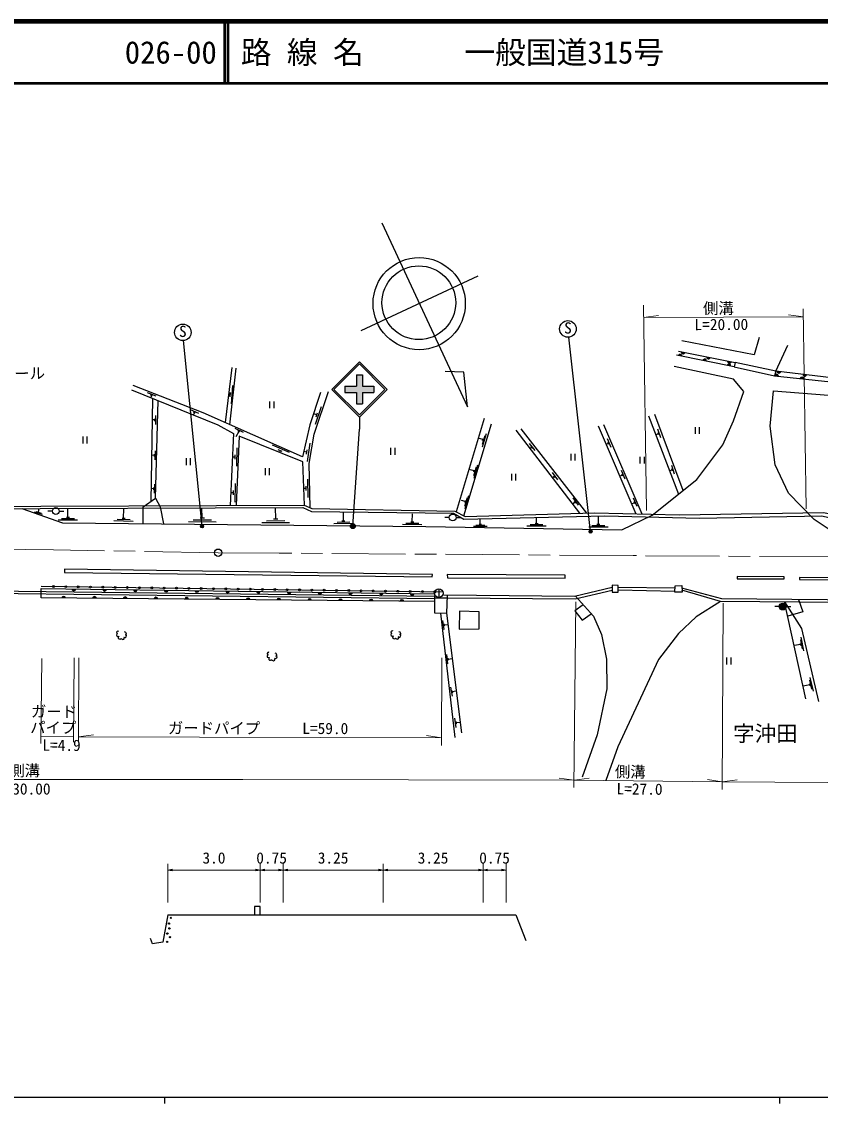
# Model space of a CAD drawing. Units: millimetres at full size, sheet at 1:1000, with parts at other scales. Extents: x 40000 to 680000, y 20000 to 380000.
# Drawn here: x 144750 to 274625, y 204000 to 380000 of the extents above; entities that cross this region are included whole.
import ezdxf
from ezdxf.enums import TextEntityAlignment as Align

# ---------------------------------------------------------------- set-up
doc = ezdxf.new("R2010")
doc.units = ezdxf.units.MM
doc.header["$LTSCALE"] = 1000
doc.linetypes.add('CHAIN', pattern=[18.5, 12, -1.5, 3.5, -1.5])
for name, color, linetype, lineweight in [('M-BGD', 7, 'Continuous', 25), ('M-BGD-EXST', 7, 'Continuous', 25), ('M-BMK', 2, 'CHAIN', 13), ('M-BMK-SRVR', 3, 'Continuous', 25), ('M-STR-HTXT', 7, 'Continuous', 13), ('M-STR-STRC', 7, 'Continuous', 25), ('M-TTL', 2, 'Continuous', 140), ('M-TTL-BAND', 7, 'Continuous', 25), ('M-TTL-LINE', 7, 'Continuous', 50)]:
    doc.layers.add(name, color=color, linetype=linetype, lineweight=lineweight)
doc.layers.add('M-BMK-HTXT', color=7, linetype='Continuous')
doc.layers.add('M-TTL-TXT', color=7, linetype='Continuous')
doc.styles.add('ＭＳ ゴシック', font='')
doc.styles.get('ＭＳ ゴシック').set_extended_font_data('MS Gothic')

# ---------------------------------------------------------------- blocks, each defined once
blk = doc.blocks.new('open_arrow')
at = {"color": 0, "linetype": 'Continuous', "lineweight": -2}
blk.add_lwpolyline([(7.5, 1.25), (0, 0), (7.5, -1.25)], dxfattribs=at)

msp = doc.modelspace()

# ---------------------------------------------------------------- hatches: boundary and pattern name
at = {"layer": 'M-BGD'}
for points in [[(251543, 325658), (252157, 325537, 0.84072)], [(251994, 326289), (252608, 326167, -0.84072)], [(256124, 324752), (255510, 324873, -0.84072)], [(256111, 325465), (256725, 325342, -0.84072)], [(260080, 323969), (259466, 324090, -0.84072)], [(259536, 324779), (260150, 324657, -0.84072)], [(267792, 322320), (267170, 322388, -0.84072)], [(267571, 323128), (268192, 323053, -0.84072)], [(271956, 321860), (271334, 321928, -0.84072)], [(271762, 322619), (272383, 322543, -0.84072)], [(153557, 287677), (152931, 287685, 0.84072)], [(158557, 287610), (157931, 287618, 0.84072)], [(163556, 287544), (162931, 287552, 0.84072)], [(168556, 287477), (167930, 287485, 0.84072)], [(173555, 287410), (172930, 287419, 0.84072)], [(178555, 287344), (177929, 287352, 0.84072)], [(183555, 287277), (182929, 287285, 0.84072)], [(188554, 287211), (187928, 287219, 0.84072)], [(193554, 287144), (192928, 287152, 0.84072)], [(198553, 287077), (197928, 287086, 0.84072)], [(203553, 287011), (202927, 287019, 0.84072)], [(208552, 286944), (207927, 286952, 0.84072)], [(151272, 286234), (151897, 286228, 0.84072)], [(156271, 286185), (156897, 286179, 0.84072)], [(161271, 286136), (161897, 286129, 0.84072)], [(166271, 286086), (166897, 286080, 0.84072)], [(171271, 286037), (171896, 286030, 0.84072)], [(176270, 285987), (176896, 285981, 0.84072)], [(181270, 285938), (181896, 285932, 0.84072)], [(186270, 285888), (186896, 285882, 0.84072)], [(191270, 285839), (191895, 285833, 0.84072)], [(196269, 285790), (196895, 285783, 0.84072)], [(201269, 285740), (201895, 285734, 0.84072)], [(206269, 285691), (206895, 285685, 0.84072)], [(269054, 284822, -1), (267954, 284822, -1)]]:
    msp.add_hatch(color=256, dxfattribs=at).paths.add_polyline_path(points)
at = {"layer": 'M-BGD-EXST'}
for points in [[(174305, 298005, -1), (173866, 297766, -0.41421), (173966, 298105, -0.41421)], [(237477, 297146, -1), (237038, 296907, -0.41421), (237138, 297246, -0.41421)]]:
    msp.add_hatch(color=256, dxfattribs=at).paths.add_polyline_path(points)
at = {"layer": 'M-STR-STRC'}
for points in [[(197318, 320669), (199178, 320669), (199179, 322529), (200179, 322528), (200178, 320669), (202038, 320669), (202038, 319669), (200178, 319669), (200177, 317808), (199177, 317809), (199178, 319669), (197318, 319669)], [(198267, 297709, -0.41421), (198390, 298261, -0.41421), (198942, 298138, -1)]]:
    msp.add_hatch(color=256, dxfattribs=at).paths.add_polyline_path(points)

# ---------------------------------------------------------------- linework, layer by layer
at = {"layer": 'M-BGD'}
for p, q in [((267404, 323149), (269333, 327363)), ((260621, 323862), (267170, 322388)), ((267404, 323149), (260749, 324537)), ((178916, 323701), (177820, 314761)), ((178628, 314404), (179651, 323645)), ((178850, 317807), (179114, 320795)), ((166640, 319080), (165236, 319608)), ((166049, 319142), (165721, 319265)), ((165885, 319204), (165753, 318827)), ((166043, 318710), (165761, 301942)), ((178683, 319327), (178378, 319314)), ((178652, 318979), (178714, 319676)), ((166517, 302474), (166923, 318353)), ((173583, 316268), (172189, 316820)), ((185063, 318210), (185063, 317092)), ((185730, 318210), (185730, 317092)), ((192554, 314521), (193489, 317371)), ((166423, 315190), (165983, 315188)), ((166424, 315015), (166422, 315365)), ((166577, 314441), (166569, 315941)), ((172994, 316340), (172668, 316469)), ((172831, 316405), (172680, 316016)), ((192736, 316040), (192202, 316215)), ((192627, 315707), (192845, 316372)), ((219972, 315423), (215409, 300261)), ((246680, 315846), (251546, 303112)), ((252323, 303738), (247707, 316089)), ((180810, 313164), (179443, 313782)), ((180065, 313336), (179601, 312469)), ((180224, 313264), (179905, 313408)), ((216666, 299604), (221167, 314574)), ((225093, 313509), (235459, 300014)), ((236666, 300048), (225973, 313746)), ((238507, 314240), (244604, 299918)), ((245665, 299891), (239431, 314408)), ((248705, 312283), (248182, 313689)), ((254251, 314040), (254251, 312922)), ((254917, 314040), (254917, 312922)), ((154677, 312478), (154677, 311360)), ((155344, 312478), (155344, 311360)), ((219740, 311995), (219008, 312221)), ((219662, 311234), (220105, 312667)), ((219688, 311828), (219791, 312162)), ((219694, 310831), (220359, 312981)), ((240586, 310730), (240009, 312115)), ((240227, 311203), (240092, 311526)), ((248303, 312934), (247856, 312769)), ((248364, 312770), (248242, 313098)), ((166472, 308680), (166502, 310180)), ((179745, 307660), (179770, 310660)), ((188292, 309878), (185546, 311086)), ((187118, 310066), (186477, 310348)), ((186798, 310207), (186665, 309905)), ((191148, 309974), (190603, 310059)), ((191094, 309629), (191202, 310320)), ((191213, 308446), (191675, 311410)), ((204746, 310646), (204746, 309528)), ((205413, 310646), (205413, 309528)), ((228273, 310228), (227321, 311387)), ((227681, 310712), (227411, 310491)), ((227792, 310577), (227570, 310848)), ((240159, 311365), (239794, 311215)), ((166337, 309433), (165887, 309442)), ((166334, 309258), (166341, 309608)), ((171508, 308969), (171508, 307851)), ((172174, 308969), (172174, 307851)), ((179458, 309163), (179030, 309125)), ((179455, 308813), (179460, 309512)), ((234041, 309705), (234041, 308587)), ((234708, 309705), (234708, 308587)), ((245294, 309205), (245294, 308088)), ((245961, 309205), (245961, 308088)), ((184342, 307333), (184342, 306215)), ((185009, 307333), (185009, 306215)), ((218337, 306895), (217480, 307142)), ((218275, 306133), (218687, 307575)), ((218289, 306727), (218385, 307063)), ((218316, 305731), (218935, 307894)), ((224406, 306445), (224406, 305327)), ((225073, 306445), (225073, 305327)), ((231957, 305452), (231072, 306663)), ((242863, 305576), (242293, 306963)), ((242506, 306050), (242373, 306374)), ((250539, 307048), (250088, 306927)), ((250905, 306376), (250460, 307809)), ((250591, 306881), (250487, 307215)), ((166370, 303258), (166407, 304757)), ((179464, 301839), (179534, 304838)), ((191358, 302559), (191312, 305559)), ((231393, 305969), (231063, 305738)), ((231496, 305828), (231290, 306110)), ((242439, 306212), (242000, 306035)), ((166239, 304011), (165796, 304022)), ((166234, 303836), (166243, 304186)), ((179199, 303346), (178761, 303356)), ((179191, 302996), (179207, 303696)), ((191035, 304054), (190647, 304048)), ((191040, 303704), (191029, 304404)), ((216868, 300752), (217492, 302913)), ((216892, 301916), (216262, 302097)), ((216828, 301153), (217244, 302595)), ((216843, 301748), (216940, 302084)), ((234742, 301817), (234318, 301499)), ((235313, 301308), (234412, 302507)), ((234847, 301677), (234637, 301957)), ((244403, 301720), (243924, 301515)), ((244835, 301089), (244247, 302469)), ((244472, 301559), (244335, 301881)), ((146794, 300257), (148087, 299870)), ((147035, 300279), (147897, 300020)), ((147392, 300266), (147593, 300206)), ((147492, 300236), (147621, 300791)), ((149760, 300374), (149010, 300374)), ((150860, 300374), (151610, 300374)), ((152033, 299367), (152523, 299370)), ((152278, 299369), (152271, 300810)), ((161085, 299214), (161575, 299201)), ((161330, 299207), (161357, 300708)), ((173773, 299254), (174473, 299246)), ((174123, 299250), (174063, 300895)), ((186066, 299114), (186052, 300942)), ((197082, 298796), (197071, 300220)), ((208275, 298617), (208332, 299901)), ((214290, 299336), (213540, 299336)), ((215390, 299336), (216140, 299336)), ((228472, 298372), (228480, 299313)), ((238533, 298248), (238527, 299557)), ((150705, 298941), (153855, 298956)), ((151229, 299153), (153329, 299164)), ((159745, 298828), (162893, 298746)), ((160275, 299025), (162374, 298970)), ((171866, 298677), (176366, 298623)), ((172620, 298968), (175619, 298932)), ((183822, 298494), (188321, 298534)), ((184569, 298801), (187569, 298827)), ((185716, 299111), (186416, 299117)), ((195514, 298353), (198663, 298399)), ((196036, 298571), (198135, 298601)), ((196837, 298792), (197327, 298800)), ((206695, 298219), (209844, 298176)), ((207222, 298422), (209322, 298393)), ((208030, 298621), (208520, 298614)), ((218202, 297921), (220452, 297921)), ((218577, 298071), (220077, 298071)), ((219152, 298221), (219502, 298221)), ((219327, 298221), (219324, 299091)), ((226894, 297961), (230044, 297944)), ((227421, 298168), (229521, 298157)), ((228227, 298374), (228717, 298371)), ((236958, 297828), (240108, 297828)), ((237483, 298038), (239583, 298038)), ((238288, 298248), (238778, 298248)), ((147932, 287752), (212005, 286898)), ((147937, 288124), (213329, 287217)), ((212581, 287700), (212581, 286300)), ((241770, 288000), (251010, 287896)), ((250989, 287303), (241770, 287496)), ((213973, 286177), (211901, 286200)), ((272288, 269839), (268808, 285576)), ((212857, 283767), (215206, 263501)), ((267954, 284822), (267204, 284822)), ((269054, 284822), (269804, 284822)), ((213180, 282567), (213374, 281079)), ((213403, 282016), (213449, 281669)), ((213426, 281842), (214070, 281927)), ((271428, 278676), (270379, 278473)), ((271459, 278503), (271397, 278848)), ((271709, 277964), (271442, 279440)), ((271924, 277622), (271522, 279836)), ((213854, 277016), (214014, 275525)), ((214065, 276461), (214102, 276113)), ((214083, 276287), (214768, 276360)), ((259386, 276518), (259386, 275400)), ((260052, 276518), (260052, 275400)), ((273254, 271413), (272920, 272876)), ((273484, 271081), (272983, 273275)), ((214469, 271701), (214752, 270228)), ((214724, 271164), (214790, 270821)), ((214757, 270993), (215426, 271121)), ((272941, 272111), (271840, 271863)), ((272980, 271941), (272902, 272282)), ((215144, 266666), (215353, 265181)), ((215373, 266117), (215422, 265771)), ((215397, 265944), (216064, 266038)), ((183521, 234690), (183521, 236021)), ((223521, 234690), (225084, 234690)), ((225084, 234690), (226722, 230509))]:
    msp.add_line(p, q, dxfattribs=at)
for points in [[(264695, 328619), (263875, 325798), (252079, 328073)], [(251548, 326379), (260749, 324537), (260621, 323862), (251219, 325722)], [(144762, 300780), (151410, 298446), (210484, 297861), (242362, 297313), (247301, 299690), (254541, 305526), (258747, 311132), (260510, 315067), (262204, 319806), (260510, 321814), (250836, 323898)], [(276421, 322052), (267404, 323149), (267170, 322388), (276303, 321379)], [(193323, 319643), (191604, 314387), (190403, 309193), (174265, 316335), (162890, 320812)], [(162622, 320098), (176642, 314409), (179209, 312965), (178665, 301301)], [(191658, 300906), (191501, 308102), (192330, 312869), (194650, 319810)], [(457354, 303229), (454745, 299873), (451285, 297515), (445789, 295638), (340199, 295895), (276871, 296841), (273629, 298980), (269424, 303274), (267287, 307916), (266483, 314191), (267008, 319948), (275944, 319207)], [(76475, 300513), (190484, 300959), (191880, 300275), (214976, 300030), (216651, 299026), (239593, 299583), (254993, 299234), (274855, 299592), (277342, 298997), (289716, 299579), (290879, 299074), (310351, 299478), (307151, 317704)], [(190767, 301305), (190458, 308385), (180097, 312537), (179622, 301305)], [(76478, 300908), (190673, 301347), (191911, 300793), (215203, 300369), (216884, 299489), (237902, 300083), (251697, 299743), (275127, 300139), (277613, 299666), (289849, 300121), (291021, 299556), (309499, 300132)], [(164490, 298317), (164522, 301071), (166517, 302474), (167266, 301058), (167817, 298284)], [(211899, 286069), (139634, 286976), (76397, 287710)], [(211904, 286465), (139658, 287320), (76400, 288157)], [(211894, 285635), (147911, 286268), (147932, 287752)], [(240774, 287951), (234636, 286486), (213413, 286666)], [(240774, 287468), (234765, 286033), (213973, 286177)], [(315640, 285567), (258578, 286092), (252117, 287826)], [(315750, 285191), (258384, 285662), (252124, 287476)], [(211904, 286465), (211874, 283800), (213841, 283735)], [(213938, 286661), (213841, 283747), (216283, 264294)], [(236069, 285123), (234704, 284115), (235872, 282639), (237372, 283656)], [(234820, 286530), (237727, 283255), (239033, 280290), (239862, 276280), (239914, 271423), (238360, 263971), (235902, 257092)], [(258384, 285662), (254454, 283144), (251585, 280468), (248332, 276232), (241681, 261992), (239745, 256531)], [(268808, 285576), (271555, 281273), (274330, 269406)], [(271086, 285977), (271789, 283987), (269324, 283243)], [(160541, 280777), (160413, 280822), (160301, 280777), (160194, 280643), (160214, 280513), (160297, 280454), (160357, 280443), (160251, 280382), (160187, 280193), (160219, 280056), (160400, 279987), (160547, 280006), (160471, 279809), (160468, 279643), (160591, 279567), (160773, 279529), (160899, 279585), (160931, 279646), (160984, 279563), (161216, 279461), (161389, 279529), (161488, 279689), (161446, 279800), (161376, 279852), (161569, 279804), (161761, 279917), (161814, 280116), (161742, 280193), (161614, 280224), (161772, 280269), (161794, 280357), (161752, 280528), (161670, 280618), (161498, 280695)], [(205151, 280828), (205023, 280873), (204911, 280828), (204805, 280695), (204825, 280564), (204908, 280506), (204967, 280494), (204862, 280433), (204797, 280244), (204830, 280107), (205011, 280038), (205158, 280057), (205081, 279860), (205078, 279694), (205202, 279618), (205384, 279580), (205509, 279636), (205542, 279697), (205594, 279615), (205826, 279512), (206000, 279580), (206099, 279740), (206057, 279851), (205986, 279903), (206180, 279855), (206371, 279968), (206424, 280167), (206353, 280244), (206225, 280276), (206382, 280320), (206404, 280408), (206363, 280579), (206281, 280669), (206109, 280746)], [(185003, 277338), (184875, 277384), (184763, 277338), (184657, 277205), (184677, 277075), (184760, 277016), (184820, 277004), (184714, 276944), (184650, 276754), (184682, 276618), (184863, 276548), (185010, 276567), (184933, 276371), (184930, 276204), (185054, 276128), (185236, 276090), (185361, 276146), (185394, 276207), (185447, 276125), (185679, 276022), (185852, 276090), (185951, 276250), (185909, 276361), (185839, 276414), (186032, 276366), (186223, 276478), (186276, 276677), (186205, 276754), (186077, 276786), (186234, 276830), (186256, 276919), (186215, 277089), (186133, 277179), (185961, 277256)], [(183521, 236021), (182608, 236021), (182608, 234690)], [(168521, 234690), (167698, 230224), (166018, 229939), (165705, 230808)], [(168521, 234690), (183521, 234690), (187271, 234690), (203521, 234690), (219771, 234690), (223521, 234690)]]:
    msp.add_lwpolyline(points, dxfattribs=at)
for points in [[(151692, 290929), (151742, 290361), (211506, 289679), (211561, 290058)], [(213959, 290025), (213970, 289487), (233143, 289465), (233132, 289924)], [(261094, 289743), (261094, 289364), (268757, 289324), (268757, 289665)], [(271261, 289582), (271229, 289226), (296545, 289015), (296545, 289354)], [(240774, 288287), (240774, 287165), (241770, 287186), (241770, 288266)], [(252108, 288233), (252131, 287165), (250984, 287165), (251021, 288219)], [(215931, 284091), (215882, 281150), (219171, 281199), (219147, 283992)]]:
    msp.add_lwpolyline(points, close=True, dxfattribs=at)
for centre, radius in [((150310, 300374), 550), ((214840, 299336), 550), ((149937, 288096), 150), ((151937, 288068), 150), ((153937, 288041), 150), ((155936, 288013), 150), ((157936, 287985), 150), ((159936, 287957), 150), ((161936, 287930), 150), ((163936, 287902), 150), ((165935, 287874), 150), ((167935, 287847), 150), ((169935, 287819), 150), ((171935, 287791), 150), ((173935, 287763), 150), ((175934, 287736), 150), ((177934, 287708), 150), ((179934, 287680), 150), ((181934, 287652), 150), ((183934, 287625), 150), ((185933, 287597), 150), ((187933, 287569), 150), ((189933, 287542), 150), ((191933, 287514), 150), ((193933, 287486), 150), ((195932, 287458), 150), ((197932, 287431), 150), ((199932, 287403), 150), ((201932, 287375), 150), ((203932, 287348), 150), ((205932, 287320), 150), ((207931, 287292), 150), ((209931, 287264), 150), ((211931, 287237), 150), ((212581, 287000), 700), ((268504, 284822), 550), ((169005, 234178), 100), ((168696, 233249), 100), ((168776, 232465), 100), ((168452, 231622), 100), ((168889, 231045), 100), ((168417, 230269), 100)]:
    msp.add_circle(centre, radius, dxfattribs=at)
for centre, start, end in [((251839, 325544), 358.69803, 158.91576), ((252312, 326282), 178.56926, 338.787), ((255807, 324759), 358.69803, 158.91576), ((256429, 325457), 178.56926, 338.787), ((259763, 323976), 358.69803, 158.91576), ((259854, 324772), 178.56926, 338.787), ((267475, 322300), 3.58682, 163.80455), ((267888, 323145), 182.95554, 343.17327), ((271639, 321840), 3.58682, 163.80455), ((272079, 322635), 182.95554, 343.17327), ((153245, 287735), 189.12791, 349.34564), ((158245, 287669), 189.12791, 349.34564), ((163244, 287602), 189.12791, 349.34564), ((168244, 287536), 189.12791, 349.34564), ((173243, 287469), 189.12791, 349.34564), ((178243, 287402), 189.12791, 349.34564), ((183242, 287336), 189.12791, 349.34564), ((188242, 287269), 189.12791, 349.34564), ((193242, 287203), 189.12791, 349.34564), ((198241, 287136), 189.12791, 349.34564), ((203241, 287069), 189.12791, 349.34564), ((208240, 287003), 189.12791, 349.34564), ((151584, 286177), 9.3248, 169.54253), ((156584, 286127), 9.3248, 169.54253), ((161583, 286078), 9.3248, 169.54253), ((166583, 286028), 9.3248, 169.54253), ((171583, 285979), 9.3248, 169.54253), ((176583, 285930), 9.3248, 169.54253), ((181582, 285880), 9.3248, 169.54253), ((186582, 285831), 9.3248, 169.54253), ((191582, 285781), 9.3248, 169.54253), ((196582, 285732), 9.3248, 169.54253), ((201581, 285682), 9.3248, 169.54253), ((206581, 285633), 9.3248, 169.54253)]:
    msp.add_arc(centre, 318, start, end, dxfattribs=at)
at = {"layer": 'M-BGD-EXST'}
for p, q in [((174085, 297885), (171089, 328103)), ((237257, 297027), (233727, 328662))]:
    msp.add_line(p, q, dxfattribs=at)
for centre, radius in [((233577, 330004), 1350), ((170956, 329447), 1350), ((174085, 297885), 250), ((237257, 297027), 250)]:
    msp.add_circle(centre, radius, dxfattribs=at)
at = {"layer": 'M-BMK'}
msp.add_lwpolyline([(470502, 291420), (445348, 291746), (426541, 291759), (384727, 292083), (376767, 292170), (345227, 292452), (313830, 292633), (286660, 292834), (276704, 292921), (244193, 293117), (186615, 293527), (176714, 293592), (149908, 294052), (118967, 294366), (95029, 294661), (76441, 294846)], dxfattribs=at)
at = {"layer": 'M-BMK-SRVR'}
for p, q in [((203300, 347282), (217270, 317353)), ((218948, 338584), (199919, 329702)), ((216635, 322984), (213635, 323070)), ((217270, 317353), (216635, 322984))]:
    msp.add_line(p, q, dxfattribs=at)
for centre, radius in [((209395, 334125), 7500), ((209336, 334272), 6000), ((176714, 293592), 600)]:
    msp.add_circle(centre, radius, dxfattribs=at)
at = {"layer": 'M-STR-HTXT'}
for p, q in [((246337, 300485), (245866, 333843)), ((272327, 300733), (271851, 333248)), ((245894, 331859), (248324, 332211)), ((271869, 331969), (245894, 331859)), ((271869, 331969), (269437, 332300)), ((234558, 255375), (234889, 285598)), ((258824, 285366), (258673, 255061)), ((147892, 262556), (148048, 276378)), ((153280, 276479), (153166, 262743)), ((153994, 262724), (154066, 276472)), ((213068, 276495), (213031, 262211)), ((147905, 263689), (153173, 263645)), ((153999, 263641), (156431, 263976)), ((153999, 263641), (213035, 263489)), ((213035, 263489), (210604, 263837)), ((234572, 256589), (232141, 256936)), ((234572, 256589), (237006, 256904)), ((234572, 256589), (258679, 256318)), ((258679, 256318), (256252, 256687)), ((258679, 256318), (261113, 256643)), ((168521, 236690), (168521, 242963)), ((183521, 236690), (183521, 242963)), ((187271, 236690), (187271, 242963)), ((203521, 236690), (203521, 242963)), ((219771, 236690), (219771, 242963)), ((223521, 236690), (223521, 242963)), ((168521, 241963), (183521, 241963)), ((183521, 241963), (187271, 241963)), ((187271, 241963), (203521, 241963)), ((203521, 241963), (219771, 241963)), ((219771, 241963), (223521, 241963))]:
    msp.add_line(p, q, dxfattribs=at)
for points in [[(76152, 256758), (142580, 256678), (180695, 256696), (234572, 256589)], [(258679, 256318), (301447, 256019), (344711, 255593), (354469, 255517), (389211, 255227), (406399, 255073)]]:
    msp.add_lwpolyline(points, dxfattribs=at)
at = {"layer": 'M-STR-STRC'}
for p, q in [((195177, 320169), (199677, 324669)), ((195531, 320169), (199677, 324315)), ((204178, 320169), (199677, 324669)), ((203824, 320169), (199677, 324315)), ((199179, 322529), (199178, 320669)), ((199179, 322529), (200179, 322528)), ((200179, 322528), (200178, 320669)), ((197318, 320669), (197318, 319669)), ((197318, 320669), (199178, 320669)), ((200178, 320669), (202038, 320669)), ((202038, 320669), (202038, 319669)), ((195177, 320169), (199677, 315668)), ((195531, 320169), (199677, 316022)), ((197318, 319669), (199178, 319669)), ((199178, 319669), (199177, 317809)), ((199677, 316022), (203824, 320169)), ((199678, 315669), (204178, 320169)), ((200178, 319669), (200177, 317808)), ((200178, 319669), (202038, 319669)), ((199177, 317809), (200177, 317808)), ((199678, 315669), (199678, 313669)), ((198604, 297924), (199678, 313669))]:
    msp.add_line(p, q, dxfattribs=at)
msp.add_circle((198604, 297924), 400, dxfattribs=at)
at = {"layer": 'M-TTL'}
msp.add_line((680000, 380000), (40000, 380000), dxfattribs=at)
at = {"layer": 'M-TTL-BAND'}
for p, q in [((40000, 205000), (579000, 205000)), ((168000, 205000), (168000, 204000)), ((268000, 205000), (268000, 204000))]:
    msp.add_line(p, q, dxfattribs=at)
at = {"layer": 'M-TTL-LINE'}
for p, q in [((177750, 380000), (177750, 370000)), ((178250, 380000), (178250, 370000)), ((40000, 370000), (680000, 370000))]:
    msp.add_line(p, q, dxfattribs=at)

# ---------------------------------------------------------------- block references
at = {"layer": 'M-STR-HTXT', "xscale": 100, "yscale": 100}
for p in [(168521, 241963), (183521, 241963), (187271, 241963), (203521, 241963), (219771, 241963)]:
    msp.add_blockref('open_arrow', p, dxfattribs=at)
at = {"layer": 'M-STR-HTXT', "xscale": 100, "yscale": 100, "rotation": 180}
for p in [(183521, 241963), (187271, 241963), (203521, 241963), (219771, 241963), (223521, 241963)]:
    msp.add_blockref('open_arrow', p, dxfattribs=at)

# ---------------------------------------------------------------- texts
at = {"layer": 'M-BGD-EXST', "style": 'ＭＳ ゴシック'}
for p in [(232922, 328712), (170301, 328154)]:
    msp.add_text('S', height=1833, rotation=358.508, dxfattribs=at).set_placement(p, align=Align.BOTTOM_LEFT)
at = {"layer": 'M-BMK-HTXT', "style": 'ＭＳ ゴシック'}
msp.add_text('字沖田', height=2566, dxfattribs=at).set_placement((265687, 262124), align=Align.BOTTOM_CENTER)
at = {"layer": 'M-STR-HTXT', "style": 'ＭＳ ゴシック'}
for s, rotation, p in [('側溝  ', 0.243, (255557, 331900)), ('L=20.00', 0.243, (254167, 329249)), ('ガードレール', 1.5, (133592, 320988)), ('ガード', 359.524, (146253, 266311)), ('パイプ', 359.524, (146122, 263704)), ('ガードパイプ', 359.853, (168534, 263603)), ('L=59.0', 359.853, (190375, 263547)), ('L=4.9', 359.524, (148106, 260830)), ('側溝', 0.028, (142735, 256678)), ('側溝', 359.355, (241199, 256515)), ('L=130.00', 0.028, (139476, 253691)), ('L=27.0', 359.355, (241471, 253731))]:
    msp.add_text(s, height=1833, rotation=rotation, dxfattribs=at).set_placement(p, align=Align.BOTTOM_LEFT)
for s, p in [('3.0', (176021, 242463)), ('0.75', (185396, 242463)), ('3.25', (195396, 242463)), ('3.25', (211646, 242463)), ('0.75', (221646, 242463))]:
    msp.add_text(s, height=1833, dxfattribs=at).set_placement(p, align=Align.BOTTOM_CENTER)
at = {"layer": 'M-TTL-TXT', "style": 'ＭＳ ゴシック'}
for s, p in [('026-00', (161521, 375000)), ('路 線 名', (180380, 375000)), ('一般国道315号', (216734, 375000))]:
    msp.add_text(s, height=3666, dxfattribs=at).set_placement(p, align=Align.MIDDLE_LEFT)

doc.saveas('drawing.dxf')
